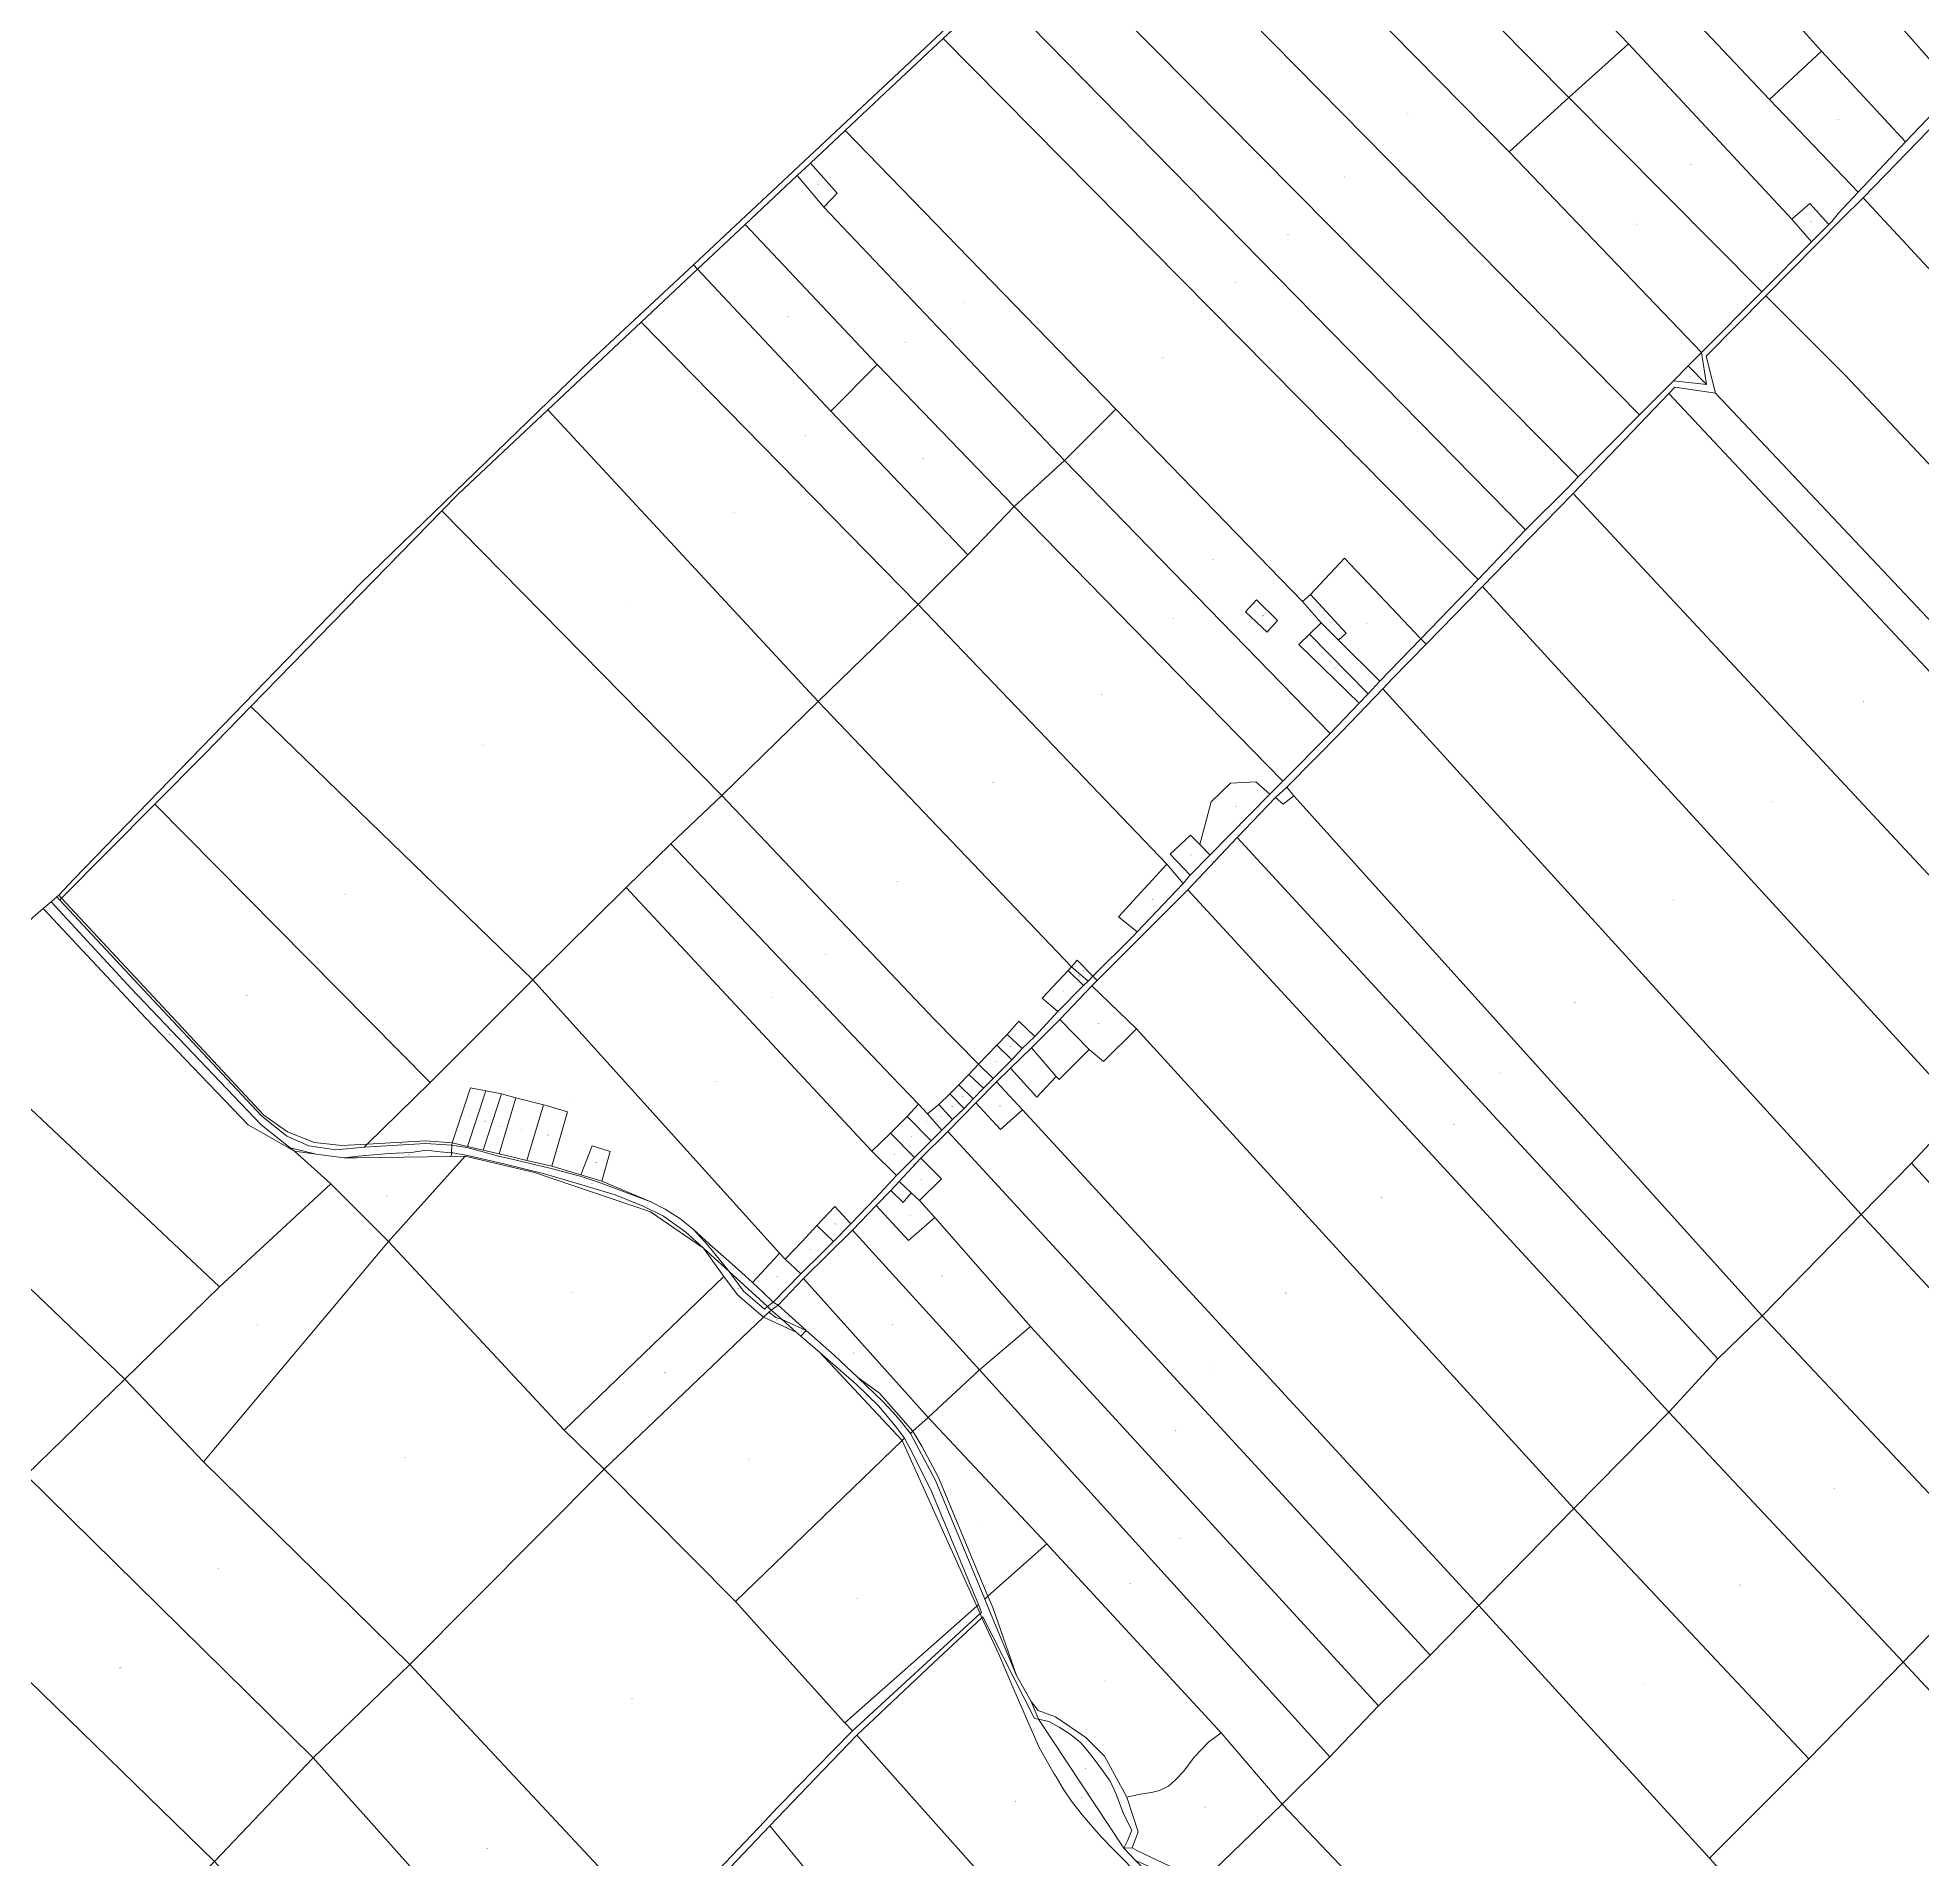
# Model space of a CAD drawing. Header units: metres. Extents: x 208626 to 229755, y 5040476 to 5064226.
# Drawn here: x 213140 to 217092, y 5057373 to 5061194 of the extents above; entities that cross this region are included whole.
import ezdxf

# ---------------------------------------------------------------- set-up
doc = ezdxf.new("R2010")
doc.units = ezdxf.units.M
doc.header["$LTSCALE"] = 0.56
doc.layers.add('6', color=7, linetype='Continuous', lineweight=13)
doc.layers.add('61', color=7, linetype='Continuous')

msp = doc.modelspace()

# ---------------------------------------------------------------- linework, layer by layer
at = {"layer": '6'}
for points in [[(214514.8076, 5060718.0938), (214802.6466, 5060986.9591), (215432.7495, 5061578.8697), (215752.3817, 5061871.0061), (215915.7605, 5062025.1892), (215931.14, 5062039.5123), (215938.6352, 5062040.0877), (215919.3745, 5062021.4432), (215892.9773, 5061995.8905), (215812.8553, 5061918.3318), (215811.7682, 5061917.2795), (215786.6736, 5061893.7531), (215655.7716, 5061771.0314), (215534.1686, 5061657.0276), (215393.8638, 5061525.4907), (215257.3784, 5061397.5345), (215148.7527, 5061295.697), (215038.5432, 5061192.3747), (214928.2964, 5061089.0174), (214833.258, 5060999.7336), (214760.4296, 5060931.3149), (214732.4012, 5060904.9835), (214623.1285, 5060802.3272), (214523.5549, 5060708.7827)], [(215919.3745, 5062021.4432), (215938.6352, 5062040.0877), (215978.2947, 5062043.1325), (215996.0176, 5062047.5986), (216019.9927, 5062051.5129), (216037.1177, 5062053.4701), (216289.1715, 5061804.7759), (216379.5314, 5061707.3171), (216540.7595, 5061544.2843), (216880.8739, 5061166.4272), (216771.817, 5061064.9203), (215937.3158, 5061947.8621), (215964.3149, 5061974.8624)], [(215828.3191, 5061846.8605), (215874.3177, 5061891.8612), (215919.3163, 5061934.8618), (215937.3158, 5061947.8621), (216771.817, 5061064.9203), (216957.2138, 5060870.2955), (216916.6189, 5060826.5811), (216902.191, 5060809.0615), (216896.0625, 5060802.891), (216855.8735, 5060846.5358), (216818.2528, 5060813.6285), (216475.5893, 5061181.8413), (216301.4894, 5061363.8651)], [(215655.7716, 5061771.0314), (215786.6736, 5061893.7531), (215807.3187, 5061870.8601), (215828.3191, 5061846.8605), (216301.4894, 5061363.8651), (216475.5893, 5061181.8413), (216350.7781, 5061069.2069)], [(215534.1686, 5061657.0276), (215655.7716, 5061771.0314), (216350.7781, 5061069.2069), (216225.9669, 5060955.0503)], [(216668.2981, 5061648.9622), (216767.6853, 5061724.3875), (217272.5649, 5061196.5065), (217162.3642, 5061086.4527)], [(215393.8638, 5061525.4907), (215534.1686, 5061657.0276), (216225.9669, 5060955.0503), (216628.8351, 5060533.8274), (216601.3446, 5060506.148), (216570.1311, 5060474.7201), (216499.1925, 5060403.2942)], [(216540.7595, 5061544.2843), (216668.2981, 5061648.9622), (217162.3642, 5061086.4527), (217056.8466, 5060975.8294), (216880.8739, 5061166.4272)], [(215257.3784, 5061397.5345), (215393.8638, 5061525.4907), (216499.1925, 5060403.2942), (216370.0615, 5060273.276)], [(215148.7527, 5061295.697), (215257.3784, 5061397.5345), (216370.0615, 5060273.276), (216349.4895, 5060250.6469), (216259.687, 5060162.3333)], [(215038.5432, 5061192.3747), (215148.7527, 5061295.697), (216259.687, 5060162.3333), (216160.6524, 5060058.0543)], [(214833.258, 5060999.7336), (214928.2964, 5061089.0174), (215038.5432, 5061192.3747), (216160.6524, 5060058.0543), (216040.4615, 5059933.4417), (215880.3137, 5060102.5247), (215809.2067, 5060026.3015), (215792.3356, 5060011.7973), (215400.5832, 5060414.9011)], [(216350.7781, 5061069.2069), (216475.5893, 5061181.8413), (216818.2528, 5060813.6285), (216822.6253, 5060808.9299), (216859.4375, 5060766.0141), (216755.5394, 5060661.4022)], [(216771.817, 5061064.9203), (216880.8739, 5061166.4272), (217056.8466, 5060975.8294), (216957.2138, 5060870.2955)], [(216225.9669, 5060955.0503), (216350.7781, 5061069.2069), (216755.5394, 5060661.4022), (216628.8351, 5060533.8274)], [(216967.9769, 5060858.4114), (217173.7874, 5061070.3701), (217675.449, 5060525.439), (217473.7054, 5060313.6714)], [(214760.4296, 5060931.3149), (214833.258, 5060999.7336), (215400.5832, 5060414.9011), (215293.1113, 5060307.4123), (214788.2981, 5060838.7908), (214816.1039, 5060868.4217)], [(214732.4012, 5060904.9835), (214760.4296, 5060931.3149), (214816.1039, 5060868.4217), (214788.2981, 5060838.7908)], [(214623.1285, 5060802.3272), (214732.4012, 5060904.9835), (214788.2981, 5060838.7908), (215293.1113, 5060307.4123), (215187.7657, 5060211.2089), (214899.9897, 5060509.0988)], [(216763.7697, 5060653.1218), (216923.8328, 5060815.2449), (216967.9769, 5060858.4114), (217473.7054, 5060313.6714), (217970.4011, 5059780.0972), (217781.8546, 5059583.6779), (216930.2311, 5060486.5037)], [(216818.2528, 5060813.6285), (216855.8735, 5060846.5358), (216896.0625, 5060802.891), (216859.4375, 5060766.0141), (216822.6253, 5060808.9299)], [(214523.5549, 5060708.7827), (214623.1285, 5060802.3272), (214899.9897, 5060509.0988), (214802.8321, 5060410.7355)], [(213183.7534, 5059395.5706), (213216.1916, 5059429.8522), (213817.2835, 5060050.4037), (214298.7677, 5060516.2948), (214514.8076, 5060718.0938), (214523.5549, 5060708.7827), (214405.2206, 5060597.6135), (214209.7385, 5060413.9678), (214021.1966, 5060236.842), (213987.2142, 5060201.974), (213586.9656, 5059791.2944), (213488.3434, 5059690.102), (213385.2849, 5059586.2464), (213189.7244, 5059389.1732)], [(214405.2206, 5060597.6135), (214523.5549, 5060708.7827), (214802.8321, 5060410.7355), (215090.2595, 5060109.325), (214986.1642, 5060005.2297)], [(216638.8923, 5060526.6374), (216763.7697, 5060653.1218), (216930.2311, 5060486.5037), (217781.8546, 5059583.6779), (217628.6839, 5059420.2959), (216658.3055, 5060448.5687)], [(214209.7385, 5060413.9678), (214405.2206, 5060597.6135), (214986.1642, 5060005.2297), (214776.4198, 5059801.7)], [(216601.3446, 5060506.148), (216628.8351, 5060533.8274), (216639.5413, 5060467.0465)], [(214802.8321, 5060410.7355), (214899.9897, 5060509.0988), (215187.7657, 5060211.2089), (215090.2595, 5060109.325)], [(216570.1311, 5060474.7201), (216601.3446, 5060506.148), (216639.5413, 5060467.0465)], [(216359.8438, 5060238.3138), (216560.2243, 5060447.7418), (217573.3385, 5059367.9562), (217374.9799, 5059149.2372)], [(216560.2243, 5060447.7418), (216573.13, 5060461.2302), (216658.3055, 5060448.5687), (217628.6839, 5059420.2959), (217573.3385, 5059367.9562)], [(213987.2142, 5060201.974), (214021.1966, 5060236.842), (214209.7385, 5060413.9678), (214776.4198, 5059801.7), (214574.4438, 5059604.3849)], [(215293.1113, 5060307.4123), (215400.5832, 5060414.9011), (215792.3356, 5060011.7973), (215831.5133, 5059967.1208), (215806.7695, 5059943.0643), (215784.7749, 5059921.7571), (215911.0928, 5059798.1968), (215850.0712, 5059734.8035)], [(215187.7657, 5060211.2089), (215293.1113, 5060307.4123), (215850.0712, 5059734.8035), (215751.3281, 5059634.8503)], [(213586.9656, 5059791.2944), (213987.2142, 5060201.974), (214574.4438, 5059604.3849), (214467.2411, 5059503.3969), (214374.0214, 5059411.7308), (214178.2275, 5059218.0439)], [(214986.1642, 5060005.2297), (215090.2595, 5060109.325), (215187.7657, 5060211.2089), (215751.3281, 5059634.8503), (215724.014, 5059607.2624), (215694.71, 5059633.3811), (215641.0862, 5059630.666), (215600.3593, 5059591.2966), (215576.7915, 5059501.6028), (215557.2689, 5059521.7314), (215514.6545, 5059481.8663), (215556.5816, 5059437.8772), (215542.1476, 5059420.0066), (215507.5161, 5059460.6091)], [(216169.931, 5060043.1173), (216268.5683, 5060144.5706), (216359.8438, 5060238.3138), (217374.9799, 5059149.2372), (217174.4103, 5058946.2216)], [(215809.2067, 5060026.3015), (215880.3137, 5060102.5247), (216040.4615, 5059933.4417), (215954.3896, 5059844.824), (215867.9418, 5059930.6924), (215883.5371, 5059945.4762)], [(215961.0506, 5059828.1714), (215980.9604, 5059850.2179), (216051.7875, 5059922.5176), (216169.931, 5060043.1173), (217174.4103, 5058946.2216), (217069.2335, 5058833.7069), (216964.0568, 5058726.0842)], [(214776.4198, 5059801.7), (214986.1642, 5060005.2297), (215507.5161, 5059460.6091), (215406.445, 5059349.981), (215445.6051, 5059318.4161), (215436.9862, 5059309.3466), (215352.5394, 5059225.8444), (215319.9979, 5059259.121), (215308.0548, 5059245.2922)], [(215672.8133, 5059990.0505), (215695.8125, 5060015.0508), (215739.8132, 5059972.0516), (215721.0863, 5059950.7702), (215717.8139, 5059947.0513)], [(215792.3356, 5060011.7973), (215809.2067, 5060026.3015), (215883.5371, 5059945.4762), (215867.9418, 5059930.6924), (215831.5133, 5059967.1208)], [(215806.7695, 5059943.0643), (215831.5133, 5059967.1208), (215867.9418, 5059930.6924), (215954.3896, 5059844.824), (215929.9658, 5059818.1799)], [(215352.5394, 5059225.8444), (215436.9862, 5059309.3466), (215445.6051, 5059318.4161), (215542.1476, 5059420.0066), (215556.5816, 5059437.8772), (215597.8213, 5059479.8043), (215724.014, 5059607.2624), (215751.3281, 5059634.8503), (215850.0712, 5059734.8035), (215911.0928, 5059798.1968), (215929.9658, 5059818.1799), (215954.3896, 5059844.824), (216040.4615, 5059933.4417), (216051.7875, 5059922.5176), (215980.9604, 5059850.2179), (215961.0506, 5059828.1714), (215874.1556, 5059738.3614), (215759.3973, 5059622.4058), (215735.7286, 5059600.2641), (215655.5603, 5059516.2783), (215551.7234, 5059407.0968), (215361.8458, 5059216.4327)], [(215784.7749, 5059921.7571), (215806.7695, 5059943.0643), (215929.9658, 5059818.1799), (215911.0928, 5059798.1968)], [(215759.3973, 5059622.4058), (215874.1556, 5059738.3614), (215961.0506, 5059828.1714), (216964.0568, 5058726.0842), (216756.1493, 5058513.2847), (215773.904, 5059604.0816)], [(213385.2849, 5059586.2464), (213488.3434, 5059690.102), (213586.9656, 5059791.2944), (214178.2275, 5059218.0439), (213962.794, 5059002.3327)], [(214574.4438, 5059604.3849), (214776.4198, 5059801.7), (215308.0548, 5059245.2922), (215300.5118, 5059237.7492), (215246.4536, 5059179.9195), (215279.1399, 5059151.6332), (215230.739, 5059098.8321), (215197.424, 5059131.5185), (215172.9092, 5059103.2322), (215151.3505, 5059081.1445), (215112.4659, 5059041.1548), (215019.4844, 5059135.461)], [(215576.7915, 5059501.6028), (215600.3593, 5059591.2966), (215641.0862, 5059630.666), (215694.71, 5059633.3811), (215724.014, 5059607.2624), (215597.8213, 5059479.8043), (215597.6497, 5059479.9817)], [(215735.7286, 5059600.2641), (215759.3973, 5059622.4058), (215773.904, 5059604.0816), (215751.7622, 5059586.521)], [(213189.7244, 5059389.1732), (213385.2849, 5059586.2464), (213962.794, 5059002.3327), (213830.5029, 5058873.2102), (213777.7324, 5058870.534), (213720.2473, 5058876.964), (213663.8171, 5058899.2216), (213614.2428, 5058934.3391)], [(214467.2411, 5059503.3969), (214574.4438, 5059604.3849), (215019.4844, 5059135.461), (215112.4659, 5059041.1548), (215092.2274, 5059019.4919), (215071.2281, 5058997.4917), (215052.8497, 5058978.7726), (215029.5921, 5058956.7722), (215005.706, 5058936.6575), (214986.8484, 5058957.4008), (214930.5574, 5059016.2181)], [(215655.5603, 5059516.2783), (215735.7286, 5059600.2641), (215751.7622, 5059586.521), (215773.904, 5059604.0816), (216756.1493, 5058513.2847), (216663.2024, 5058422.7838)], [(214374.0214, 5059411.7308), (214467.2411, 5059503.3969), (214930.5574, 5059016.2181), (214986.8484, 5058957.4008), (214963.2305, 5058931.4901), (214928.2316, 5058896.4896), (214889.2328, 5058858.4891)], [(215514.6545, 5059481.8663), (215557.2689, 5059521.7314), (215576.7915, 5059501.6028), (215597.6497, 5059479.9817), (215597.8213, 5059479.8043), (215556.5816, 5059437.8772)], [(215551.7234, 5059407.0968), (215655.5603, 5059516.2783), (216663.2024, 5058422.7838), (216560.3372, 5058310.7949)], [(215406.445, 5059349.981), (215507.5161, 5059460.6091), (215542.1476, 5059420.0066), (215445.6051, 5059318.4161)], [(214178.2275, 5059218.0439), (214374.0214, 5059411.7308), (214889.2328, 5058858.4891), (214940.5064, 5058807.3742), (214896.8527, 5058760.0826), (214844.858, 5058706.0961), (214811.3145, 5058742.3636), (214773.9248, 5058702.9528), (214742.1667, 5058668.3728), (214707.0858, 5058632.2257), (214695.4944, 5058644.9415)], [(213151.3375, 5059367.6652), (213167.9618, 5059381.8522), (213335.8449, 5059199.5156), (213608.2379, 5058913.7809), (213669.3873, 5058865.9731), (213678.0521, 5058858.2856), (213580.8098, 5058913.8706), (213366.7704, 5059137.6231)], [(213167.9618, 5059381.8522), (213179.8738, 5059392.2004), (213186.0909, 5059385.5116), (213341.4039, 5059218.4163), (213609.2259, 5058932.9968), (213661.9263, 5058890.431), (213708.546, 5058870.1616), (213765.0029, 5058861.5259), (213824.1448, 5058867.0044), (213952.8985, 5058874.8676), (214008.5442, 5058871.3365), (214007.393, 5058855.4017), (213983.1815, 5058857.3386), (213954.8017, 5058860.6132), (213922.8796, 5058855.9668), (213876.1837, 5058853.7432), (213811.6988, 5058848.1842), (213782.7918, 5058844.8488), (213723.866, 5058852.6314), (213669.3873, 5058865.9731), (213608.2379, 5058913.7809), (213335.8449, 5059199.5156)], [(213179.8738, 5059392.2004), (213183.7534, 5059395.5706), (213189.7244, 5059389.1732), (213186.0909, 5059385.5116)], [(213186.0909, 5059385.5116), (213189.7244, 5059389.1732), (213614.2428, 5058934.3391), (213663.8171, 5058899.2216), (213720.2473, 5058876.964), (213777.7324, 5058870.534), (213830.5029, 5058873.2102), (213824.1448, 5058867.0044), (213765.0029, 5058861.5259), (213708.546, 5058870.1616), (213661.9263, 5058890.431), (213609.2259, 5058932.9968), (213341.4039, 5059218.4163)], [(215350.717, 5059205.2577), (215361.8458, 5059216.4327), (215551.7234, 5059407.0968), (216560.3372, 5058310.7949), (216361.1991, 5058109.3413), (215444.3435, 5059115.2241)], [(212920.0303, 5059140.0452), (212950.0153, 5059173.1732), (212974.7557, 5059197.3203), (213005.9534, 5059227.7698), (213025.2716, 5059246.6248), (213035.2557, 5059256.3695), (213055.1134, 5059275.8459), (213072.8575, 5059293.276), (213086.4262, 5059306.6045), (213107.7861, 5059327.5863), (213130.378, 5059349.7784), (213151.3375, 5059367.6652), (213366.7704, 5059137.6231), (213580.8098, 5058913.8706), (213678.0521, 5058858.2856), (213754.6878, 5058790.2928), (213521.2276, 5058573.9757)], [(215308.0548, 5059245.2922), (215319.9979, 5059259.121), (215352.5394, 5059225.8444), (215342.5266, 5059215.0224)], [(213830.5029, 5058873.2102), (213962.794, 5059002.3327), (214178.2275, 5059218.0439), (214695.4944, 5058644.9415), (214684.9671, 5058632.8098), (214638.9603, 5058583.4638), (214623.3022, 5058597.2682), (214595.632, 5058622.3443), (214548.9386, 5058663.8496), (214514.4297, 5058694.9188), (214486.6807, 5058717.4606), (214455.749, 5058736.8336), (214425.71, 5058752.2024), (214322.7867, 5058795.4189), (214340.5508, 5058857.8719), (214302.36, 5058869.4952), (214278.6751, 5058808.7231), (214218.1004, 5058827.0903), (214250.6066, 5058941.3865), (214210.7051, 5058952.852), (214200.2227, 5058955.6572), (214142.2228, 5058970.6562), (214112.2229, 5058978.6556), (214079.8571, 5058984.8978), (214047.4779, 5058991.5397), (214008.8842, 5058876.0423), (213953.8352, 5058880.0197)], [(214682.1013, 5058541.9279), (214740.0587, 5058601.3628), (214784.7801, 5058645.3196), (214808.5318, 5058669.0714), (214844.858, 5058706.0961), (214896.8527, 5058760.0826), (214940.5064, 5058807.3742), (214978.6191, 5058845.3624), (215013.4636, 5058880.2068), (215036.1401, 5058902.8833), (215058.2635, 5058925.0067), (215082.5993, 5058948.2363), (215101.4042, 5058968.1474), (215123.5276, 5058990.8239), (215143.4387, 5059011.2881), (215182.338, 5059050.4312), (215204.3384, 5059073.6888), (215230.739, 5059098.8321), (215279.1399, 5059151.6332), (215332.716, 5059206.1221), (215342.5266, 5059215.0224), (215352.5394, 5059225.8444), (215361.8458, 5059216.4327), (215350.717, 5059205.2577), (215283.1405, 5059135.0368), (215223.6189, 5059075.0831), (215179.5449, 5059032.7375), (215150.2702, 5059004.327), (215107.3605, 5058960.362), (215048.1217, 5058899.6664), (214991.796, 5058843.6754), (214946.4179, 5058795.0966), (214928.6836, 5058775.998), (214898.2169, 5058744.6219), (214848.1969, 5058692.7831), (214745.6596, 5058591.529), (214692.4644, 5058535.2449)], [(215246.4536, 5059179.9195), (215300.5118, 5059237.7492), (215332.716, 5059206.1221), (215279.1399, 5059151.6332)], [(215300.5118, 5059237.7492), (215308.0548, 5059245.2922), (215342.5266, 5059215.0224), (215332.716, 5059206.1221)], [(215283.1405, 5059135.0368), (215350.717, 5059205.2577), (215444.3435, 5059115.2241), (215374.685, 5059046.4701), (215344.725, 5059071.936)], [(212724.3496, 5058952.9192), (212730.8124, 5058959.227), (212746.2869, 5058974.3304), (212771.4416, 5058998.8818), (212788.3135, 5059015.3492), (212802.7484, 5059029.4379), (212815.7778, 5059042.1549), (212835.0894, 5059061.0033), (212853.253, 5059078.7313), (212871.1737, 5059096.2223), (212893.758, 5059118.265), (212920.0303, 5059140.0452), (213521.2276, 5058573.9757), (213322.8052, 5058380.3396)], [(215223.6189, 5059075.0831), (215283.1405, 5059135.0368), (215344.725, 5059071.936), (215281.8092, 5059009.0202), (215275.8172, 5059015.0122)], [(215150.2702, 5059004.327), (215179.5449, 5059032.7375), (215235.3713, 5058971.5703), (215275.8172, 5059015.0122), (215281.8092, 5059009.0202), (215344.725, 5059071.936), (215374.685, 5059046.4701), (215444.3435, 5059115.2241), (216361.1991, 5058109.3413), (216162.061, 5057905.572), (215204.6867, 5058945.2334)], [(215151.3505, 5059081.1445), (215172.9092, 5059103.2322), (215204.3384, 5059073.6888), (215182.338, 5059050.4312)], [(215172.9092, 5059103.2322), (215197.424, 5059131.5185), (215230.739, 5059098.8321), (215204.3384, 5059073.6888)], [(215112.4659, 5059041.1548), (215151.3505, 5059081.1445), (215182.338, 5059050.4312), (215143.4387, 5059011.2881)], [(215179.5449, 5059032.7375), (215223.6189, 5059075.0831), (215275.8172, 5059015.0122), (215235.3713, 5058971.5703)], [(215071.2281, 5058997.4917), (215092.2274, 5059019.4919), (215123.5276, 5058990.8239), (215101.4042, 5058968.1474)], [(215092.2274, 5059019.4919), (215112.4659, 5059041.1548), (215143.4387, 5059011.2881), (215123.5276, 5058990.8239)], [(214008.8842, 5058876.0423), (214047.4779, 5058991.5397), (214079.8571, 5058984.8978), (214040.777, 5058868.5596)], [(214040.777, 5058868.5596), (214079.8571, 5058984.8978), (214112.2229, 5058978.6556), (214074.1597, 5058860.7522)], [(214074.1597, 5058860.7522), (214112.2229, 5058978.6556), (214142.2228, 5058970.6562), (214107.7117, 5058852.9052)], [(215029.5921, 5058956.7722), (215052.8497, 5058978.7726), (215082.5993, 5058948.2363), (215058.2635, 5058925.0067)], [(215052.8497, 5058978.7726), (215071.2281, 5058997.4917), (215101.4042, 5058968.1474), (215082.5993, 5058948.2363)], [(215107.3605, 5058960.362), (215150.2702, 5059004.327), (215204.6867, 5058945.2334), (215158.6376, 5058904.0369)], [(212515.7812, 5058749.2272), (212525.7049, 5058758.9246), (212535.0933, 5058768.0988), (212554.2078, 5058786.7772), (212576.7705, 5058808.8252), (212593.5162, 5058825.1888), (212611.4281, 5058842.6921), (212627.4733, 5058858.366), (212641.3245, 5058871.885), (212658.3101, 5058888.4634), (212677.6345, 5058907.3243), (212697.7605, 5058926.9676), (212711.2611, 5058940.1445), (212724.3496, 5058952.9192), (213322.8052, 5058380.3396), (213115.6553, 5058179.1013)], [(214107.7117, 5058852.9052), (214142.2228, 5058970.6562), (214200.2227, 5058955.6572), (214165.5001, 5058839.39)], [(214165.5001, 5058839.39), (214200.2227, 5058955.6572), (214210.7051, 5058952.852), (214250.6066, 5058941.3865), (214218.1004, 5058827.0903)], [(214963.2305, 5058931.4901), (214986.8484, 5058957.4008), (215005.706, 5058936.6575), (215036.1401, 5058902.8833), (215013.4636, 5058880.2068)], [(215005.706, 5058936.6575), (215029.5921, 5058956.7722), (215058.2635, 5058925.0067), (215036.1401, 5058902.8833)], [(215048.1217, 5058899.6664), (215107.3605, 5058960.362), (215158.6376, 5058904.0369), (215204.6867, 5058945.2334), (216162.061, 5057905.572), (216060.1764, 5057801.3719)], [(217069.2335, 5058833.7069), (217174.4103, 5058946.2216), (218140.5982, 5057876.1089), (218040.4368, 5057773.7362)], [(214928.2316, 5058896.4896), (214963.2305, 5058931.4901), (215013.4636, 5058880.2068), (214978.6191, 5058845.3624)], [(214988.7075, 5058755.0806), (215034.8974, 5058800.574), (214991.796, 5058843.6754), (215048.1217, 5058899.6664), (216060.1764, 5057801.3719), (215951.3451, 5057694.8561), (215221.9822, 5058490.8845), (215021.4478, 5058719.6119)], [(213669.3873, 5058865.9731), (213723.866, 5058852.6314), (213678.0521, 5058858.2856)], [(213678.0521, 5058858.2856), (213723.866, 5058852.6314), (213782.7918, 5058844.8488), (213808.5031, 5058844.4796), (214006.8337, 5058847.6611), (214036.465, 5058848.1364), (213875.6589, 5058669.3217), (213754.6878, 5058790.2928)], [(213782.7918, 5058844.8488), (213811.6988, 5058848.1842), (213876.1837, 5058853.7432), (213922.8796, 5058855.9668), (213954.8017, 5058860.6132), (213983.1815, 5058857.3386), (214007.393, 5058855.4017), (214006.8337, 5058847.6611), (213808.5031, 5058844.4796)], [(213824.1448, 5058867.0044), (213830.5029, 5058873.2102), (213953.8352, 5058880.0197), (214008.8842, 5058876.0423), (214008.5442, 5058871.3365), (213952.8985, 5058874.8676)], [(214007.393, 5058855.4017), (214008.5442, 5058871.3365), (214039.9411, 5058866.0709), (214072.9737, 5058857.0787), (214106.328, 5058848.1842), (214133.8128, 5058842.0572), (214164.142, 5058834.8425), (214216.7692, 5058822.4096), (214277.6111, 5058805.993), (214321.6216, 5058791.3228), (214388.6853, 5058766.174), (214425.71, 5058752.2024), (214455.749, 5058736.8336), (214486.6807, 5058717.4606), (214514.4297, 5058694.9188), (214544.8368, 5058661.1775), (214589.8763, 5058606.1992), (214536.2417, 5058654.8828), (214499.0609, 5058688.6316), (214452.2561, 5058722.1634), (214409.6427, 5058743.1208), (214350.9258, 5058767.0222), (214274.211, 5058790.3702), (214199.7199, 5058811.4945), (214120.4306, 5058831.1419), (214038.5077, 5058850.4078), (214010.4698, 5058855.1556)], [(214008.5442, 5058871.3365), (214008.8842, 5058876.0423), (214040.777, 5058868.5596), (214074.1597, 5058860.7522), (214107.7117, 5058852.9052), (214165.5001, 5058839.39), (214218.1004, 5058827.0903), (214278.6751, 5058808.7231), (214322.7867, 5058795.4189), (214425.71, 5058752.2024), (214388.6853, 5058766.174), (214321.6216, 5058791.3228), (214277.6111, 5058805.993), (214216.7692, 5058822.4096), (214164.142, 5058834.8425), (214133.8128, 5058842.0572), (214106.328, 5058848.1842), (214072.9737, 5058857.0787), (214039.9411, 5058866.0709)], [(214278.6751, 5058808.7231), (214302.36, 5058869.4952), (214340.5508, 5058857.8719), (214322.7867, 5058795.4189)], [(214889.2328, 5058858.4891), (214928.2316, 5058896.4896), (214978.6191, 5058845.3624), (214940.5064, 5058807.3742)], [(213875.6589, 5058669.3217), (214036.465, 5058848.1364), (214181.696, 5058813.5314), (214424.8223, 5058731.513), (214536.2417, 5058654.8828), (214578.7806, 5058595.5385), (214243.8116, 5058273.7042)], [(214006.8337, 5058847.6611), (214007.393, 5058855.4017), (214010.4698, 5058855.1556), (214038.5077, 5058850.4078), (214120.4306, 5058831.1419), (214199.7199, 5058811.4945), (214274.211, 5058790.3702), (214350.9258, 5058767.0222), (214409.6427, 5058743.1208), (214452.2561, 5058722.1634), (214499.0609, 5058688.6316), (214536.2417, 5058654.8828), (214424.8223, 5058731.513), (214181.696, 5058813.5314), (214036.465, 5058848.1364)], [(214946.4179, 5058795.0966), (214991.796, 5058843.6754), (215034.8974, 5058800.574), (214988.7075, 5058755.0806), (214971.8826, 5058770.996)], [(216964.0568, 5058726.0842), (217069.2335, 5058833.7069), (218040.4368, 5057773.7362), (217964.251, 5057695.8684), (217937.5503, 5057668.5781), (217451.1968, 5058200.4384)], [(213322.8052, 5058380.3396), (213521.2276, 5058573.9757), (213754.6878, 5058790.2928), (213875.6589, 5058669.3217), (213487.278, 5058206.6603)], [(214928.6836, 5058775.998), (214946.4179, 5058795.0966), (214971.8826, 5058770.996), (214955.033, 5058751.1342)], [(214773.9248, 5058702.9528), (214811.3145, 5058742.3636), (214844.858, 5058706.0961), (214808.5318, 5058669.0714)], [(214848.1969, 5058692.7831), (214898.2169, 5058744.6219), (214965.9711, 5058671.4109), (215021.4478, 5058719.6119), (215221.9822, 5058490.8845), (215114.7618, 5058399.9843)], [(214898.2169, 5058744.6219), (214928.6836, 5058775.998), (214955.033, 5058751.1342), (214971.8826, 5058770.996), (214988.7075, 5058755.0806), (215021.4478, 5058719.6119), (214965.9711, 5058671.4109)], [(214707.0858, 5058632.2257), (214742.1667, 5058668.3728), (214773.9248, 5058702.9528), (214808.5318, 5058669.0714), (214784.7801, 5058645.3196), (214740.0587, 5058601.3628)], [(216756.1493, 5058513.2847), (216964.0568, 5058726.0842), (217451.1968, 5058200.4384), (217937.5503, 5057668.5781), (217734.7143, 5057461.2641), (217247.7894, 5057989.8469)], [(213487.278, 5058206.6603), (213875.6589, 5058669.3217), (214243.8116, 5058273.7042), (214327.9989, 5058191.5101), (213920.4996, 5057781.8019)], [(214514.4297, 5058694.9188), (214548.9386, 5058663.8496), (214595.632, 5058622.3443), (214623.3022, 5058597.2682), (214638.9603, 5058583.4638), (214660.484, 5058562.6805), (214682.1013, 5058541.9279), (214669.9111, 5058532.721), (214589.8763, 5058606.1992), (214544.8368, 5058661.1775)], [(214745.6596, 5058591.529), (214848.1969, 5058692.7831), (215114.7618, 5058399.9843), (215007.0083, 5058299.8369)], [(214536.2417, 5058654.8828), (214589.8763, 5058606.1992), (214620.271, 5058564.7047), (214664.0546, 5058527.1051), (214669.9111, 5058532.721), (214678.1147, 5058525.2108), (214673.0775, 5058520.5934), (214661.9966, 5058510.4298), (214607.5434, 5058557.5707), (214580.6395, 5058592.9451), (214578.7806, 5058595.5385)], [(214638.9603, 5058583.4638), (214684.9671, 5058632.8098), (214695.4944, 5058644.9415), (214707.0858, 5058632.2257), (214740.0587, 5058601.3628), (214682.1013, 5058541.9279), (214660.484, 5058562.6805)], [(214243.8116, 5058273.7042), (214578.7806, 5058595.5385), (214580.6395, 5058592.9451), (214607.5434, 5058557.5707), (214661.9966, 5058510.4298), (214327.9989, 5058191.5101)], [(214589.8763, 5058606.1992), (214669.9111, 5058532.721), (214664.0546, 5058527.1051), (214620.271, 5058564.7047)], [(214692.4644, 5058535.2449), (214745.6596, 5058591.529), (215007.0083, 5058299.8369), (214975.3267, 5058271.5339), (214904.9416, 5058350.6797), (214859.3698, 5058383.689), (214810.4624, 5058430.2155), (214751.4634, 5058482.7302)], [(214669.9111, 5058532.721), (214682.1013, 5058541.9279), (214692.4644, 5058535.2449), (214678.1147, 5058525.2108)], [(214327.9989, 5058191.5101), (214661.9966, 5058510.4298), (214730.6528, 5058478.6648), (214740.401, 5058470.3019), (214780.0682, 5058436.2722), (214821.3238, 5058392.0449), (214952.9902, 5058251.6313), (214603.2417, 5057914.1501)], [(214661.9966, 5058510.4298), (214673.0775, 5058520.5934), (214687.6212, 5058509.4964), (214700.7713, 5058505.8451), (214730.6528, 5058478.6648)], [(214673.0775, 5058520.5934), (214678.1147, 5058525.2108), (214700.7713, 5058505.8451), (214687.6212, 5058509.4964)], [(214678.1147, 5058525.2108), (214692.4644, 5058535.2449), (214751.4634, 5058482.7302), (214700.7713, 5058505.8451)], [(214700.7713, 5058505.8451), (214751.4634, 5058482.7302), (214740.401, 5058470.3019), (214730.6528, 5058478.6648)], [(216560.3372, 5058310.7949), (216663.2024, 5058422.7838), (216756.1493, 5058513.2847), (217247.7894, 5057989.8469), (217052.1117, 5057786.8313)], [(214740.401, 5058470.3019), (214751.4634, 5058482.7302), (214810.4624, 5058430.2155), (214859.3698, 5058383.689), (214911.5193, 5058334.0782), (214934.6824, 5058309.9224), (214951.5584, 5058290.3992), (214969.9038, 5058266.6893), (215022.7935, 5058167.4953), (215125.8555, 5057919.1871), (215136.1658, 5057894.3463), (215192.5439, 5057758.8441), (215223.2116, 5057704.169), (215238.4077, 5057666.9349), (215230.1215, 5057668.5279), (215122.1942, 5057881.7718), (215119.7232, 5057879.4707), (215116.4507, 5057888.4751), (215119.3756, 5057891.156), (215112.6131, 5057907.4416), (215014.6754, 5058143.2977), (214975.7621, 5058222.2361), (214957.8455, 5058256.3163), (214938.3223, 5058282.4575), (214903.9085, 5058323.8202), (214856.6253, 5058369.4924), (214780.0682, 5058436.2722)], [(215114.7618, 5058399.9843), (215221.9822, 5058490.8845), (215951.3451, 5057694.8561), (215849.4605, 5057588.3404)], [(214780.0682, 5058436.2722), (214856.6253, 5058369.4924), (214903.9085, 5058323.8202), (214938.3223, 5058282.4575), (214957.8455, 5058256.3163), (214952.9902, 5058251.6313), (214821.3238, 5058392.0449)], [(214859.3698, 5058383.689), (214904.9416, 5058350.6797), (214975.3267, 5058271.5339), (214969.9038, 5058266.6893), (214951.5584, 5058290.3992), (214934.6824, 5058309.9224), (214911.5193, 5058334.0782)], [(215007.0083, 5058299.8369), (215114.7618, 5058399.9843), (215849.4605, 5057588.3404), (215749.8915, 5057488.7714), (215621.8373, 5057638.1034), (215261.8137, 5058028.5515), (215256.0619, 5058034.6753)], [(213115.6553, 5058179.1013), (213322.8052, 5058380.3396), (213487.278, 5058206.6603), (213920.4996, 5057781.8019), (213717.2843, 5057585.7271)], [(216361.1991, 5058109.3413), (216560.3372, 5058310.7949), (217052.1117, 5057786.8313), (216853.9881, 5057583.8158)], [(214969.9038, 5058266.6893), (214975.3267, 5058271.5339), (214993.8535, 5058240.0766), (215029.1674, 5058173.7579), (215132.4981, 5057925.0788), (215125.8555, 5057919.1871), (215022.7935, 5058167.4953)], [(214975.3267, 5058271.5339), (215007.0083, 5058299.8369), (215256.0619, 5058034.6753), (215132.4981, 5057925.0788), (215029.1674, 5058173.7579), (214993.8535, 5058240.0766)], [(214603.2417, 5057914.1501), (214952.9902, 5058251.6313), (215109.2545, 5057904.4627), (214832.6265, 5057659.1041), (214831.4478, 5057660.3506)], [(214952.9902, 5058251.6313), (214957.8455, 5058256.3163), (214975.7621, 5058222.2361), (215014.6754, 5058143.2977), (215112.6131, 5057907.4416), (215109.2545, 5057904.4627)], [(213920.4996, 5057781.8019), (214327.9989, 5058191.5101), (214603.2417, 5057914.1501), (214831.4478, 5057660.3506), (214832.6265, 5057659.1041), (214848.217, 5057642.6175), (214733.42, 5057524.993), (214705.7803, 5057496.5236), (214690.6798, 5057481.423), (214664.4286, 5057453.1741), (214443.8826, 5057221.318)], [(212896.5647, 5057966.263), (213115.6553, 5058179.1013), (213717.2843, 5057585.7271), (213510.3923, 5057368.1862)], [(216162.061, 5057905.572), (216361.1991, 5058109.3413), (216853.9881, 5057583.8158), (216646.0129, 5057375.309)], [(215132.4981, 5057925.0788), (215256.0619, 5058034.6753), (215261.8137, 5058028.5515), (215621.8373, 5057638.1034), (215595.2159, 5057619.088), (215564.7913, 5057587.3958), (215543.2406, 5057558.239), (215526.7607, 5057540.4913), (215511.5484, 5057526.5468), (215492.5331, 5057517.6729), (215475.6082, 5057513.6074), (215451.967, 5057510.0668), (215423.8108, 5057503.4479), (215423.4123, 5057504.6711), (215377.233, 5057589.4713), (215338.1165, 5057628.6099), (215274.5521, 5057672.0972), (215237.6087, 5057685.1434), (215223.2116, 5057704.169), (215192.5439, 5057758.8441), (215142.4701, 5057901.0798)], [(217052.1117, 5057786.8313), (217247.7894, 5057989.8469), (217734.7143, 5057461.2641), (217671.6896, 5057396.8479), (217664.2807, 5057376.7096), (217644.6769, 5057356.6077), (217621.8189, 5057347.5027), (217537.3411, 5057265.7971)], [(212459.2997, 5057560.9324), (212459.4448, 5057561.0655), (212681.6532, 5057764.9074), (212896.5134, 5057966.2131), (212896.5647, 5057966.263), (213510.3923, 5057368.1862), (213099.6509, 5056943.7534)], [(215125.8555, 5057919.1871), (215132.4981, 5057925.0788), (215142.4701, 5057901.0798), (215192.5439, 5057758.8441), (215136.1658, 5057894.3463)], [(214028.0012, 5056803.5055), (214131.1596, 5056903.5054), (214235.7776, 5057005.8614), (214352.8366, 5057124.617), (214443.8826, 5057221.318), (214664.4286, 5057453.1741), (214690.6798, 5057481.423), (214705.7803, 5057496.5236), (214733.42, 5057524.993), (214848.217, 5057642.6175), (215116.4507, 5057888.4751), (215119.7232, 5057879.4707), (215018.7161, 5057785.407), (214857.2651, 5057633.8522), (214770.1777, 5057542.5235), (214675.1732, 5057443.5606), (214452.9306, 5057210.0079), (214370.9327, 5057122.9205), (214247.0366, 5056996.2956), (214040.3627, 5056789.9093)], [(214832.6265, 5057659.1041), (215109.2545, 5057904.4627), (215116.4507, 5057888.4751), (214848.217, 5057642.6175)], [(214857.2651, 5057633.8522), (215018.7161, 5057785.407), (215119.7232, 5057879.4707), (215154.774, 5057805.073), (215187.1621, 5057729.4814), (215239.8926, 5057607.3519), (215271.4224, 5057552.3261), (215275.3022, 5057545.8598), (215290.1591, 5057521.0983), (215308.063, 5057494.8669), (215330.1307, 5057466.1373), (215370.1023, 5057420.3366), (215396.1887, 5057393.4394), (215421.5425, 5057368.0857), (215482.3916, 5057302.1658), (215519.6695, 5057266.4337), (215340.1737, 5057092.0207)], [(215109.2545, 5057904.4627), (215112.6131, 5057907.4416), (215119.3756, 5057891.156), (215116.4507, 5057888.4751)], [(215119.7232, 5057879.4707), (215122.1942, 5057881.7718), (215230.1215, 5057668.5279), (215238.4077, 5057666.9349), (215417.3052, 5057396.7699), (215441.8981, 5057370.9084), (215532.778, 5057278.3109), (215519.6695, 5057266.4337), (215482.3916, 5057302.1658), (215421.5425, 5057368.0857), (215396.1887, 5057393.4394), (215370.1023, 5057420.3366), (215330.1307, 5057466.1373), (215308.063, 5057494.8669), (215290.1591, 5057521.0983), (215275.3022, 5057545.8598), (215271.4224, 5057552.3261), (215239.8926, 5057607.3519), (215187.1621, 5057729.4814), (215154.774, 5057805.073)], [(215749.8915, 5057488.7714), (215849.4605, 5057588.3404), (215951.3451, 5057694.8561), (216060.1764, 5057801.3719), (216162.061, 5057905.572), (216646.0129, 5057375.309), (217134.5959, 5056835.7836), (216718.9726, 5056441.1736), (216047.3739, 5057175.2466)], [(213717.2843, 5057585.7271), (213920.4996, 5057781.8019), (214443.8826, 5057221.318), (214352.8366, 5057124.617), (214235.7776, 5057005.8614)], [(216646.0129, 5057375.309), (216853.9881, 5057583.8158), (217052.1117, 5057786.8313), (217537.3411, 5057265.7971), (217546.5122, 5057255.9492), (217333.3012, 5057038.0498), (217134.5959, 5056835.7836)], [(215223.2116, 5057704.169), (215237.6087, 5057685.1434), (215274.5521, 5057672.0972), (215338.1165, 5057628.6099), (215377.233, 5057589.4713), (215423.4123, 5057504.6711), (215423.8108, 5057503.4479), (215447.5885, 5057430.4708), (215435.3646, 5057397.04), (215417.3052, 5057396.7699), (215425.427, 5057412.1557), (215433.979, 5057434.2614), (215416.7009, 5057468.8175), (215401.5825, 5057509.853), (215388.624, 5057537.2099), (215371.3459, 5057561.6872), (215349.0284, 5057591.9238), (215327.4308, 5057617.1211), (215305.1133, 5057635.839), (215282.0758, 5057650.2374), (215260.546, 5057662.1895), (215238.4077, 5057666.9349)], [(214675.1732, 5057443.5606), (214770.1777, 5057542.5235), (214857.2651, 5057633.8522), (215340.1737, 5057092.0207), (215133.9557, 5056886.8917)], [(215238.4077, 5057666.9349), (215260.546, 5057662.1895), (215282.0758, 5057650.2374), (215305.1133, 5057635.839), (215327.4308, 5057617.1211), (215349.0284, 5057591.9238), (215371.3459, 5057561.6872), (215388.624, 5057537.2099), (215401.5825, 5057509.853), (215416.7009, 5057468.8175), (215433.979, 5057434.2614), (215425.427, 5057412.1557), (215417.3052, 5057396.7699)], [(215423.8108, 5057503.4479), (215451.967, 5057510.0668), (215475.6082, 5057513.6074), (215492.5331, 5057517.6729), (215511.5484, 5057526.5468), (215526.7607, 5057540.4913), (215543.2406, 5057558.239), (215564.7913, 5057587.3958), (215595.2159, 5057619.088), (215621.8373, 5057638.1034), (215749.8915, 5057488.7714), (215581.4807, 5057326.4461), (215444.6005, 5057391.8759), (215435.3646, 5057397.04), (215447.5885, 5057430.4708)], [(213510.3923, 5057368.1862), (213717.2843, 5057585.7271), (214235.7776, 5057005.8614), (214131.1596, 5056903.5054), (214028.0012, 5056803.5055), (214001.0939, 5056833.1004)], [(215581.4807, 5057326.4461), (215749.8915, 5057488.7714), (216047.3739, 5057175.2466), (215833.2516, 5056967.7705), (215717.7118, 5057099.4859), (215717.7278, 5057100.2073), (215716.9134, 5057116.6275), (215715.6917, 5057150.2318), (215709.9907, 5057185.3635), (215704.6969, 5057206.3662), (215697.3669, 5057222.7864), (215685.1504, 5057236.1518), (215658.274, 5057265.9373), (215635.4698, 5057288.4675), (215609.4078, 5057308.7064)], [(214452.9306, 5057210.0079), (214675.1732, 5057443.5606), (215133.9557, 5056886.8917), (214931.8777, 5056686.4442)], [(215417.3052, 5057396.7699), (215435.3646, 5057397.04), (215444.6005, 5057391.8759), (215581.4807, 5057326.4461), (215568.604, 5057314.0347), (215511.3031, 5057340.3724), (215441.8981, 5057370.9084)]]:
    msp.add_lwpolyline(points, close=True, dxfattribs=at)
for points in [[(216040.4615, 5059933.4417), (216160.6524, 5060058.0543), (216259.687, 5060162.3333), (216349.4895, 5060250.6469), (216370.0615, 5060273.276), (216499.1925, 5060403.2942), (216570.1311, 5060474.7201), (216639.5413, 5060467.0465), (216628.8351, 5060533.8274), (216755.5394, 5060661.4022), (216859.4375, 5060766.0141), (216896.0625, 5060802.891), (216902.191, 5060809.0615), (216916.6189, 5060826.5811), (216957.2138, 5060870.2955), (217056.8466, 5060975.8294), (217162.3642, 5061086.4527)], [(217173.7874, 5061070.3701), (216967.9769, 5060858.4114), (216923.8328, 5060815.2449), (216763.7697, 5060653.1218), (216638.8923, 5060526.6374), (216658.3055, 5060448.5687), (216573.13, 5060461.2302), (216560.2243, 5060447.7418), (216359.8438, 5060238.3138), (216268.5683, 5060144.5706)], [(216268.5683, 5060144.5706), (216169.931, 5060043.1173), (216051.7875, 5059922.5176), (216040.4615, 5059933.4417)]]:
    msp.add_lwpolyline(points, dxfattribs=at)

# ---------------------------------------------------------------- texts
at = {"layer": '61'}
for s, width, p in [('437', 1.15, (216011.3438, 5061035.75)), ('572', 1.15, (216914.3281, 5061022.75)), ('556', 1.15, (216605.1094, 5060927.75)), ('304', 1.15, (214774.25, 5060885.5)), ('436', 1.15, (215878.2813, 5060901.75)), ('555', 1.15, (216490.75, 5060803)), ('557', 1.15, (216857.1563, 5060806.75)), ('435', 1.15, (215759.4063, 5060781.5)), ('434', 1.15, (215649.1094, 5060680)), ('303', 1.15, (214711.7656, 5060608.25)), ('305', 1.15, (214958.125, 5060554.5)), ('432', 1.15, (215496.9531, 5060522.25)), ('739', 1.15, (216603.6723, 5060482.6382)), ('740', 1.15, (216623.2403, 5060502.3406)), ('4908', 1.2, (214203.5245, 5060413.1166)), ('297', 1.15, (214747.7344, 5060359)), ('430', 1.15, (214995.2969, 5060309.75)), ('296', 1.15, (214597.9531, 5060197.75)), ('433', 1.15, (215602.1094, 5060098.5)), ('4109', 1.1, (216224.7031, 5060112.5)), ('295', 1.15, (214381.8125, 5060014.25)), ('422', 1.15, (215518.9219, 5059974)), ('3087', 1.2, (215706.4219, 5059981)), ('428', 1.15, (215837.9375, 5059977.75)), ('429', 1.15, (215924.8281, 5059964.75)), ('427', 1.15, (215880.5781, 5059893)), ('426', 1.15, (215857.375, 5059871.25)), ('554', 1.15, (216966.5938, 5059801)), ('294', 1.15, (214070.7344, 5059710)), ('302', 1.15, (215141.9688, 5059630.75)), ('424', 1.15, (215650.4063, 5059582)), ('550', 1.15, (215756.9141, 5059604.5)), ('553', 1.15, (216772.4531, 5059590.25)), ('423', 1.15, (215556.2344, 5059479.5)), ('4904', 1.2, (215600.8477, 5059465.8992)), ('4376', 1.2, (213184.7969, 5059390.75)), ('420', 1.15, (215474.2969, 5059386.25)), ('552', 1.15, (216567.7344, 5059385)), ('300', 1.15, (214789.8594, 5059270.75)), ('230', 1.15, (213576.2656, 5059184)), ('299', 1.15, (214680.4375, 5059180.75)), ('4084', 1.2, (213414.6875, 5059102.25)), ('4167', 1.1, (213508.2969, 5059044.25)), ('411', 0.85, (215117.3047, 5059016)), ('549', 1.15, (216205.8594, 5059021.75)), ('4165', 1.1, (213536.9609, 5058999)), ('298', 1.15, (214559.3594, 5059004.25)), ('226', 1.15, (213313.0391, 5058971)), ('280', 1.15, (214263, 5058968.75)), ('399', 1.15, (215056.0938, 5058951.5)), ('400', 1.15, (215077.125, 5058973)), ('4068', 1.2, (215156.0313, 5058952.5)), ('274', 1.15, (214044.375, 5058930.75)), ('275', 1.15, (214076.5, 5058921.5)), ('276', 1.15, (214108.1875, 5058910.25)), ('277', 1.15, (214153.9687, 5058904.75)), ('3262', 1.2, (214999.6875, 5058919)), ('398', 1.15, (215031.9844, 5058930.75)), ('724', 1.15, (216107.4688, 5058914.5)), ('4166', 1.1, (213690.4351, 5058858.9634)), ('4869', 1.2, (213899.1664, 5058873.8349)), ('278', 1.15, (214208.0469, 5058891.5)), ('293', 1.15, (214970.8438, 5058888.25)), ('4870', 1.2, (213916.3761, 5058850.8973)), ('279', 1.15, (214309.6094, 5058833.5)), ('292', 1.15, (214933.9219, 5058852.25)), ('4905', 1.2, (214973.1152, 5058830.6204)), ('4168', 1.1, (214247.2109, 5058816)), ('4868', 1.2, (214298.6614, 5058790.1444)), ('227', 1.15, (213870.8984, 5058764)), ('4157', 1.1, (214360.375, 5058757.5)), ('3477', 1.2, (214950.6875, 5058773)), ('3064', 1.2, (214809.3906, 5058705.25)), ('290', 1.15, (214967.625, 5058723.5)), ('287', 1.15, (214757.8125, 5058652.25)), ('4169', 1.1, (214598.2656, 5058609.25)), ('3535', 1.2, (214689.5156, 5058593.75)), ('289', 1.15, (215035.0938, 5058595.75)), ('229', 1.15, (214259.6406, 5058561)), ('4369', 1.2, (214607.1719, 5058570.25)), ('4170', 1.1, (214625.8984, 5058566.5)), ('409', 1.15, (215755.7344, 5058560.25)), ('4368', 1.2, (214680.5469, 5058533.5)), ('4387', 1.2, (214684.5781, 5058515.5)), ('4930', 1.2, (214686.6189, 5058503.5119)), ('4100', 1.1, (214709.5312, 5058509)), ('225', 1.15, (213599.2344, 5058493.25)), ('4929', 1.2, (214739.1404, 5058481.2239)), ('288', 1.15, (214930.2031, 5058494)), ('404', 1.15, (214849.7344, 5058434.25)), ('282', 1.15, (214454.0391, 5058393.5)), ('408', 1.15, (215605.0938, 5058402.75)), ('4098', 1.2, (214874.7422, 5058344)), ('4099', 1.2, (214917.3438, 5058332.25)), ('3278', 1.2, (214950.2031, 5058279.25)), ('407', 1.15, (215524.4375, 5058272)), ('228', 1.15, (213907.6406, 5058214.75)), ('284', 1.15, (214630.9922, 5058212.5)), ('726', 1.15, (216904.0625, 5058150.25)), ('4097', 1.2, (215051.2031, 5058109.75)), ('4096', 1.2, (215032.7969, 5058087)), ('403', 1.15, (215115.6875, 5058074.75)), ('406', 1.15, (215533.0469, 5058044.75)), ('223', 1.15, (213514.8828, 5057983)), ('405', 1.15, (215428.2344, 5057950.75)), ('732', 1.15, (216706.6563, 5057948)), ('283', 1.15, (214856.25, 5057919.25)), ('4094', 1.2, (215114.3125, 5057898.25)), ('4095', 1.2, (215159.2031, 5057846.25)), ('4072', 1.2, (213310.5, 5057773.5)), ('4183', 1.1, (214976.3516, 5057773.5)), ('402', 1.15, (215377.1719, 5057746.5)), ('392', 1.15, (215336.1875, 5057563.25)), ('4093', 1.2, (215326.25, 5057502.75)), ('3058', 1.2, (215586.9297, 5057482.5)), ('269', 1.15, (214080.5781, 5057395))]:
    msp.add_text(s, height=1.4, dxfattribs=dict(at, width=width)).set_placement(p)
for s, p in [('4110', (214564.3425, 5060754.581)), ('431', (215080.5, 5060638)), ('421', (215368.75, 5059815.75)), ('301', (214941.25, 5059423.5)), ('231', (213783.2422, 5059397)), ('419', (215321.5703, 5059225.5)), ('4115', (215329.4922, 5059237)), ('417', (215289.5781, 5059194.25)), ('551', (216361.7344, 5059169.75)), ('414', (215200.2344, 5059102.5)), ('418', (215362.6875, 5059126)), ('413', (215178.3516, 5059077)), ('416', (215284.1719, 5059072.75)), ('412', (215147.4063, 5059046.25)), ('415', (215227.6875, 5059025.25)), ('401', (215097.625, 5058994)), ('291', (214990.6563, 5058799.75)), ('410', (215955.5313, 5058761.25)), ('271', (214384.3594, 5057709.75)), ('731', (216508.0313, 5057739.75)), ('4181', (215335.4063, 5057619.25)), ('391', (215188.4688, 5057494.25))]:
    msp.add_text(s, height=1.4, dxfattribs=at).set_placement(p)

doc.saveas('drawing.dxf')
